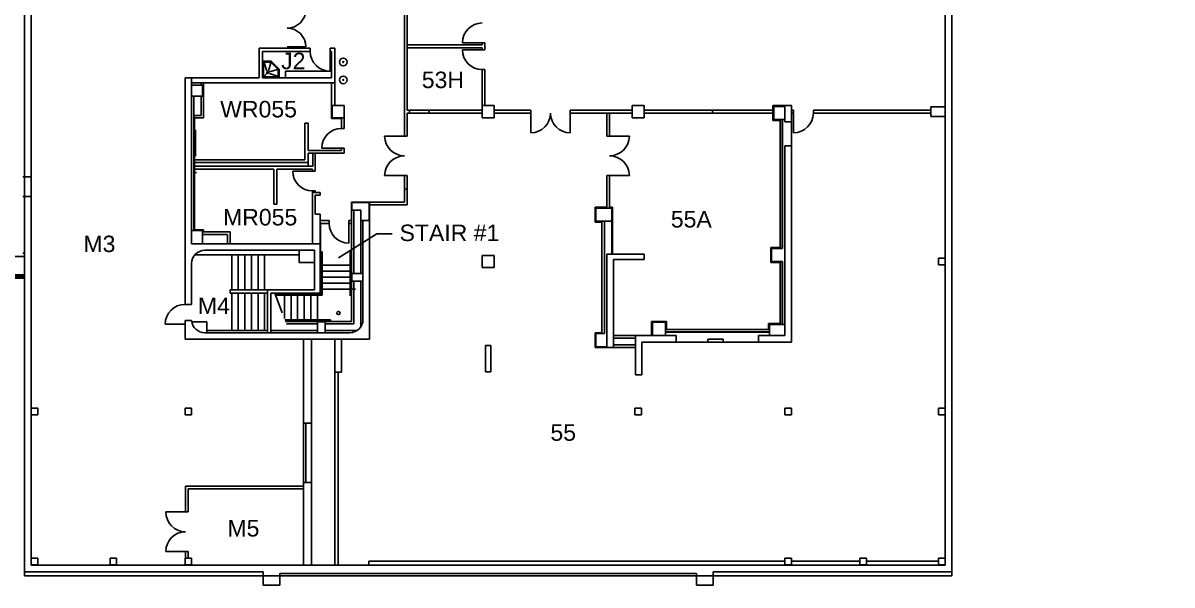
# Model space of a CAD drawing. Header units: inches. Extents: x 9 to 4499, y 3 to 3469.
# Drawn here: x 2407 to 4499, y 244 to 1267 of the extents above; entities that cross this region are included whole.
import ezdxf

# ---------------------------------------------------------------- set-up
doc = ezdxf.new("R2010")
doc.units = ezdxf.units.IN
doc.header["$MEASUREMENT"] = 0
for name, color, linetype in [('A-DOOR', 4, 'Continuous'), ('A-FLOR-HRAL', 4, 'Continuous'), ('A-FLOR-STRS', 4, 'Continuous'), ('A-FLOR-TEXT', 7, 'Continuous'), ('A-FURN', 3, 'Continuous'), ('A-GLAZ', 3, 'Continuous'), ('A-WALL', 5, 'Continuous'), ('P-SANR-EQPM', 5, 'Continuous'), ('Polygons', 1, 'Continuous'), ('S-COLS', 6, 'Continuous')]:
    doc.layers.add(name, color=color, linetype=linetype)
doc.styles.add('ROMANS', font='arial.ttf', dxfattribs={"width": 0.9})

msp = doc.modelspace()

# ---------------------------------------------------------------- linework, layer by layer
msp.add_circle((2981.1, 739.1), 3)
at = {"layer": 'A-DOOR'}
for p, q in [((2887.8, 1223.8), (2921.8, 1223.8)), ((2965.8, 1215.5), (2965.8, 1179.5)), ((3242.8, 1231.3), (3206.8, 1231.3)), ((3242.8, 1218.3), (3206.8, 1218.3)), ((3331.3, 1103.3), (3331.3, 1067.3)), ((3403.3, 1103.3), (3403.3, 1067.3)), ((3101.3, 1061.3), (3065.3, 1061.3)), ((3474.8, 1061.3), (3510.8, 1061.3)), ((2986.8, 1039.3), (2950.8, 1039.3)), ((2933.9, 997.3), (2897.9, 997.3)), ((2933.9, 997.3), (2897.9, 997.3)), ((3101.3, 989.3), (3065.3, 989.3)), ((3474.8, 989.3), (3510.8, 989.3)), ((3000.3, 902.3), (3000.3, 866.3)), ((3000.3, 902.3), (3000.3, 866.3)), ((2701.8, 718.8), (2665.8, 718.8))]:
    msp.add_line(p, q, dxfattribs=at)
at = {"layer": 'A-DOOR', "linetype": 'Continuous'}
for p, q in [((2702.8, 376.8), (2666.8, 376.8)), ((2702.8, 304.8), (2666.8, 304.8))]:
    msp.add_line(p, q, dxfattribs=at)
at = {"layer": 'A-DOOR'}
for centre, radius, start, end in [((2887.8, 1291.8), 34, 270, 0), ((2887.8, 1223.8), 34, 0, 90), ((3242.8, 1231.3), 36, 90, 180), ((2965.8, 1215.5), 36, 180, 270), ((3242.8, 1218.3), 36, 180, 270), ((3331.3, 1103.3), 36, 270, 0), ((3403.3, 1103.3), 36, 180, 270), ((2986.8, 1039.3), 36, 90, 180), ((3101.3, 1061.3), 36, 180, 270), ((3474.8, 1061.3), 36, 270, 360), ((3101.3, 989.3), 36, 90, 180), ((3474.8, 989.3), 36, 360, 90), ((2933.9, 997.3), 36, 180, 270), ((2933.9, 997.3), 36, 180, 270), ((3000.3, 902.3), 36, 180, 270), ((3000.3, 902.3), 36, 180, 270), ((2701.8, 718.8), 36, 90, 180)]:
    msp.add_arc(centre, radius, start, end, dxfattribs=at)
at = {"layer": 'A-DOOR', "linetype": 'Continuous'}
for centre, start, end in [((2702.8, 376.8), 180, 270), ((2702.8, 304.8), 90, 180)]:
    msp.add_arc(centre, 36, start, end, dxfattribs=at)
at = {"layer": 'A-FLOR-HRAL'}
for p, q in [((2947.8, 850.3), (2950.8, 850.3)), ((2949.9, 773.1), (2949.9, 850.3)), ((2949.9, 850.3), (2951.4, 850.3)), ((2951.4, 771.6), (2951.4, 850.3)), ((3002.2, 850.3), (3003.7, 850.3)), ((3002.2, 770.3), (3002.2, 850.3)), ((3003.7, 770.3), (3003.7, 850.3)), ((2949.9, 773.1), (2866.1, 773.1)), ((2951.4, 771.6), (2866.7, 771.6)), ((2883.6, 726.9), (2966.8, 726.9)), ((2884.1, 725.4), (2966.8, 725.4)), ((2966.8, 725.4), (2966.8, 726.9))]:
    msp.add_line(p, q, dxfattribs=at)
at = {"layer": 'A-FLOR-STRS', "linetype": 'Continuous'}
for p, q in [((2786.8, 781.3), (2786.8, 845.3)), ((2798.8, 781.3), (2798.8, 845.3)), ((2810.8, 781.3), (2810.8, 845.3)), ((2822.8, 781.3), (2822.8, 845.3)), ((2834.8, 781.3), (2834.8, 845.3)), ((2846.8, 781.3), (2846.8, 845.3)), ((2786.8, 707.3), (2786.8, 775.3)), ((2798.8, 707.3), (2798.8, 775.3)), ((2810.8, 707.3), (2810.8, 775.3)), ((2822.8, 707.3), (2822.8, 775.3)), ((2834.8, 707.3), (2834.8, 775.3)), ((2846.8, 707.3), (2846.8, 775.3))]:
    msp.add_line(p, q, dxfattribs=at)
at = {"layer": 'A-FLOR-STRS'}
for p, q in [((2948.4, 826.3), (3005.2, 826.3)), ((2948.4, 815.3), (3002.2, 815.3)), ((2948.4, 804.3), (3002.2, 804.3)), ((2878.8, 739.7), (2865.5, 775.3)), ((2882.8, 728.9), (2882.8, 775.3)), ((2894.8, 723.9), (2894.8, 775.3)), ((2906.8, 723.9), (2906.8, 775.3)), ((2918.8, 723.9), (2918.8, 774.6)), ((2930.8, 723.9), (2930.8, 774.6)), ((2942.8, 723.9), (2942.8, 774.6)), ((2948.4, 793.3), (3002.2, 793.3)), ((2948.4, 782.3), (3012.3, 782.3))]:
    msp.add_line(p, q, dxfattribs=at)
at = {"layer": 'A-FLOR-TEXT'}
for p, q in [((3051.3, 883.2), (2981.2, 839.8)), ((3079.2, 883.2), (3051.3, 883.2))]:
    msp.add_line(p, q, dxfattribs=at)
at = {"layer": 'A-FURN'}
for p, q in [((2884.8, 1179.3), (2884.8, 1167.3)), ((2968.8, 1179.3), (2884.8, 1179.3))]:
    msp.add_line(p, q, dxfattribs=at)
for centre, radius in [((2989.9, 1196.2), 7), ((2989.9, 1196.2), 1), ((2989.9, 1163.6), 7), ((2989.9, 1163.6), 1)]:
    msp.add_circle(centre, radius, dxfattribs=at)
at = {"layer": 'A-GLAZ'}
for p, q in [((2355.3, 808.8), (2407.3, 808.8)), ((2355.3, 806.8), (2407.3, 806.8)), ((2355.3, 804.8), (2407.3, 804.8)), ((2355.3, 802.8), (2407.3, 802.8))]:
    msp.add_line(p, q, dxfattribs=at)
at = {"layer": 'A-WALL'}
for p, q in [((2409.8, 847.8), (2409.8, 2237.8)), ((2409.8, 267.8), (2409.8, 2237.8)), ((2409.8, 267.8), (2409.8, 2237.8)), ((2421.8, 565.8), (2421.8, 2237.8)), ((2421.8, 565.8), (2421.8, 2237.8)), ((2421.8, 279.8), (2421.8, 2237.8)), ((4085.8, 279.8), (4085.8, 2206.8)), ((4085.8, 279.8), (4085.8, 2206.8)), ((4097.8, 267.8), (4097.8, 2206.8)), ((4097.8, 267.8), (4097.8, 2206.8)), ((3101.3, 1108.3), (3101.3, 1336.3)), ((3106.3, 1108.3), (3106.3, 1336.3)), ((2837.1, 1221.5), (2837.1, 1167.3)), ((2837.1, 1221.5), (2929.8, 1221.5)), ((2842.8, 1215.5), (2929.8, 1215.5)), ((2842.8, 1167.3), (2842.8, 1215.5)), ((2929.8, 1215.5), (2929.8, 1221.5)), ((2965.8, 1221.5), (2974.8, 1221.5)), ((2965.8, 1215.5), (2965.8, 1221.5)), ((2965.8, 1215.5), (2968.8, 1215.5)), ((2968.8, 1215.5), (2968.8, 1167.3)), ((2974.8, 1158.3), (2974.8, 1221.5)), ((3106.3, 1227.3), (3242.8, 1227.3)), ((3106.3, 1222.3), (3242.8, 1222.3)), ((3242.8, 1227.3), (3242.8, 1231.3)), ((3242.8, 1231.3), (3247.8, 1231.3)), ((3242.8, 1218.3), (3242.8, 1222.3)), ((3242.8, 1218.3), (3247.8, 1218.3)), ((3247.8, 1218.3), (3247.8, 1231.3)), ((3242.8, 1116.8), (3242.8, 1182.3)), ((3242.8, 1182.3), (3247.8, 1182.3)), ((3247.8, 1182.3), (3247.8, 1116.8)), ((2701.8, 1167.3), (2713.8, 1167.3)), ((2701.8, 1167.3), (2701.8, 754.8)), ((2713.8, 1167.3), (2837.1, 1167.3)), ((2713.8, 1167.3), (2713.8, 865.3)), ((2713.8, 1158.3), (2974.8, 1158.3)), ((2713.8, 1153.8), (2733.8, 1153.8)), ((2731.3, 1158.3), (2731.3, 1153.8)), ((2733.8, 1153.8), (2733.8, 1133.8)), ((2735.3, 1158.3), (2735.3, 1094.8)), ((2968.8, 1167.3), (2842.8, 1167.3)), ((2968.8, 1158.3), (2968.8, 1119.7)), ((2968.8, 1158.3), (2968.8, 1093.3)), ((2974.8, 1116.8), (2974.8, 1158.3)), ((2974.8, 1116.8), (2974.8, 1158.3)), ((2713.8, 1133.8), (2733.8, 1133.8)), ((2717.8, 1133.8), (2717.8, 889.3)), ((2731.3, 1133.8), (2731.3, 1098.8)), ((2717.8, 1128.8), (2717.8, 893.3)), ((2968.8, 1119.7), (2968.8, 1093.3)), ((3772.3, 1116.8), (3772.3, 1089.8)), ((3772.3, 1116.8), (3793.8, 1116.8)), ((3773.8, 1115.3), (3793.8, 1115.3)), ((3773.8, 1115.3), (3773.8, 1091.3)), ((3793.8, 1116.8), (3793.8, 1087.3)), ((3805.8, 1116.8), (3793.8, 1116.8)), ((3805.8, 1087.3), (3805.8, 1116.8)), ((2731.3, 1098.8), (2717.8, 1098.8)), ((2719.3, 1096.3), (2719.3, 895.3)), ((2719.3, 1096.3), (2719.3, 1018)), ((2735.3, 1094.8), (2719.3, 1094.8)), ((2968.8, 1093.3), (2986.8, 1093.3)), ((2986.8, 1075.3), (2986.8, 1093.3)), ((2986.8, 1075.3), (2986.8, 1093.3)), ((2991.8, 1075.3), (2991.8, 1094.8)), ((2991.8, 1075.3), (2991.8, 1094.8)), ((3101.3, 1108.3), (3101.3, 1061.3)), ((3110.3, 1108.3), (3106.3, 1108.3)), ((3110.3, 1103.3), (3106.3, 1103.3)), ((3106.3, 1061.3), (3106.3, 1103.3)), ((3110.3, 1103.3), (3110.3, 1108.3)), ((3110.3, 1108.3), (3146.3, 1108.3)), ((3110.3, 1103.3), (3146.3, 1103.3)), ((3242.8, 1108.3), (3146.3, 1108.3)), ((3146.3, 1103.3), (3146.3, 1108.3)), ((3242.8, 1103.3), (3146.3, 1103.3)), ((3331.3, 1108.3), (3264.8, 1108.3)), ((3331.3, 1103.3), (3264.8, 1103.3)), ((3331.3, 1103.3), (3331.3, 1108.3)), ((3403.3, 1108.3), (3515.8, 1108.3)), ((3403.3, 1103.3), (3403.3, 1108.3)), ((3403.3, 1103.3), (3515.8, 1103.3)), ((3469.8, 1061.3), (3469.8, 1103.3)), ((3474.8, 1061.3), (3474.8, 1103.3)), ((3537.8, 1108.3), (3662.3, 1108.3)), ((3537.8, 1103.3), (3662.3, 1103.3)), ((3662.3, 1108.3), (3773.8, 1108.3)), ((3662.3, 1103.3), (3662.3, 1108.3)), ((3662.3, 1103.3), (3773.8, 1103.3)), ((3772.3, 1089.8), (3785.1, 1089.8)), ((3773.8, 1091.3), (3793.8, 1091.3)), ((3785.1, 858.3), (3785.1, 1089.8)), ((3789.3, 856.8), (3789.3, 1091.3)), ((3789.8, 1043.3), (3789.8, 1091.3)), ((3809.8, 1108.3), (3805.8, 1108.3)), ((3809.8, 1103.3), (3805.8, 1103.3)), ((3809.8, 1103.3), (3809.8, 1108.3)), ((3809.8, 1103.3), (3809.8, 1067.3)), ((3845.8, 1108.3), (4059.8, 1108.3)), ((3845.8, 1103.3), (3845.8, 1108.3)), ((3845.8, 1103.3), (4059.8, 1103.3)), ((2720.8, 1024.9), (2720.8, 1072.9)), ((2919.8, 1085), (2925.8, 1085)), ((2919.8, 1018), (2919.8, 1085)), ((2919.8, 1018), (2919.8, 1083.5)), ((2919.8, 1018), (2919.8, 1083.5)), ((2925.8, 1034.8), (2925.8, 1085)), ((2925.8, 1034.8), (2925.8, 1083.5)), ((2986.8, 1075.3), (2991.8, 1075.3)), ((2986.8, 1075.3), (2991.8, 1075.3)), ((3793.8, 1087.3), (3805.8, 1087.3)), ((3805.8, 1043.3), (3805.8, 1087.3)), ((3101.3, 1061.3), (3106.3, 1061.3)), ((3474.8, 1061.3), (3469.8, 1061.3)), ((2925.8, 1035), (2925.8, 1045.8)), ((2986.8, 1035), (2925.8, 1035)), ((2986.8, 1035), (2925.8, 1035)), ((2991.8, 1030), (2925.8, 1030)), ((2925.8, 1006.3), (2925.8, 1030)), ((2925.8, 1006.3), (2925.8, 1030)), ((2934.5, 1030), (2925.8, 1030)), ((2934.5, 1006.3), (2934.5, 1030)), ((2934.5, 1006.3), (2934.5, 1030)), ((2991.8, 1030), (2938.8, 1030)), ((2938.8, 997.3), (2938.8, 1030)), ((2991.8, 1030), (2938.8, 1030)), ((2938.8, 997.3), (2938.8, 1030)), ((2991.8, 1039.3), (2986.8, 1039.3)), ((2986.8, 1035), (2986.8, 1039.3)), ((2991.8, 1039.3), (2986.8, 1039.3)), ((2986.8, 1035), (2986.8, 1039.3)), ((2991.8, 1030), (2991.8, 1039.3)), ((2991.8, 1030), (2991.8, 1039.3)), ((3789.8, 856.8), (3789.8, 1043.3)), ((3793.8, 1043.3), (3805.8, 1043.3)), ((3793.8, 698.3), (3793.8, 1043.3)), ((3805.8, 1043.3), (3805.8, 686.3)), ((2717.8, 1018), (2919.8, 1018)), ((2717.8, 1013), (2925.8, 1013)), ((2717.8, 1006.3), (2934.5, 1006.3)), ((2406.8, 987.3), (2421.8, 987.3)), ((2717.8, 1001.3), (2863.8, 1001.3)), ((2719.3, 1001.3), (2719.3, 890.8)), ((2721.1, 994.8), (2722.6, 994.8)), ((2863.8, 937.3), (2863.8, 1001.3)), ((2868.8, 937.3), (2868.8, 1001.3)), ((2868.8, 1001.3), (2920.8, 1001.3)), ((2868.8, 1001.3), (2933.9, 1001.3)), ((2933.9, 997.3), (2933.9, 1001.3)), ((2933.9, 997.3), (2933.9, 1001.3)), ((2933.9, 997.3), (2938.8, 997.3)), ((2933.9, 997.3), (2938.8, 997.3)), ((3101.3, 989.3), (3101.3, 964.3)), ((3101.3, 989.3), (3106.3, 989.3)), ((3106.3, 964.9), (3106.3, 989.3)), ((3469.8, 930.3), (3469.8, 989.3)), ((3474.8, 989.3), (3469.8, 989.3)), ((3474.8, 930.3), (3474.8, 989.3)), ((3101.3, 964.9), (3101.3, 940.9)), ((3101.3, 964.9), (3106.3, 964.9)), ((3106.3, 964.9), (3106.3, 935.9)), ((2406.8, 951.3), (2421.8, 951.3)), ((2933.9, 961.3), (2938.8, 961.3)), ((2933.9, 865.3), (2933.9, 961.3)), ((2933.9, 961.3), (2938.8, 961.3)), ((2933.9, 865.3), (2933.9, 961.3)), ((2938.8, 958.5), (2933.9, 958.5)), ((2938.8, 958.5), (2933.9, 958.5)), ((2938.8, 958.5), (2938.8, 961.3)), ((2938.8, 958.5), (2938.8, 961.3)), ((2938.8, 958.5), (2947.8, 958.5)), ((2938.8, 958.5), (2947.8, 958.5)), ((2938.8, 918.9), (2938.8, 953.6)), ((2938.8, 953.6), (2947.8, 953.6)), ((2938.8, 918.9), (2938.8, 953.6)), ((2938.8, 953.6), (2947.8, 953.6)), ((2947.8, 953.6), (2947.8, 958.5)), ((2947.8, 953.6), (2947.8, 958.5)), ((2868.8, 937.3), (2863.8, 937.3)), ((3005.2, 723.9), (3005.2, 940.9)), ((3037.8, 940.9), (3005.2, 940.9)), ((3037.8, 940.9), (3005.2, 940.9)), ((3005.8, 926.3), (3005.8, 940.3)), ((3037.2, 940.3), (3005.8, 940.3)), ((3005.8, 926.3), (3005.8, 940.3)), ((3037.2, 940.3), (3005.8, 940.3)), ((3021.8, 926.3), (3005.8, 926.3)), ((3021.8, 926.3), (3005.8, 926.3)), ((3009.4, 811.3), (3009.4, 926.3)), ((3012.3, 940.9), (3101.3, 940.9)), ((3021.8, 811.3), (3021.8, 926.3)), ((3021.8, 811.3), (3021.8, 926.3)), ((3021.8, 820.8), (3021.8, 923.3)), ((3037.2, 907.3), (3037.2, 940.3)), ((3037.8, 691.3), (3037.8, 940.9)), ((3037.8, 904.8), (3037.8, 940.9)), ((3037.8, 904.8), (3037.8, 940.9)), ((3037.8, 935.9), (3106.3, 935.9)), ((3448.3, 904.8), (3448.3, 931.8)), ((3469.8, 931.8), (3448.3, 931.8)), ((3478.8, 930.3), (3449.8, 930.3)), ((3449.8, 906.3), (3449.8, 930.3)), ((3480.3, 931.8), (3474.8, 931.8)), ((3478.8, 846.3), (3478.8, 930.3)), ((3480.3, 846.3), (3480.3, 931.8)), ((2938.8, 918.9), (2947.8, 918.9)), ((2947.6, 907.3), (2964.3, 907.3)), ((2947.6, 907.3), (2964.3, 907.3)), ((2947.8, 865.3), (2947.8, 918.9)), ((2947.8, 865.3), (2947.8, 918.9)), ((2947.8, 902.3), (2964.3, 902.3)), ((2947.8, 902.3), (2964.3, 902.3)), ((2948.4, 774.6), (2948.4, 902.3)), ((2948.4, 774.6), (2948.4, 902.3)), ((2964.3, 907.3), (2964.3, 902.3)), ((2964.3, 907.3), (2964.3, 902.3)), ((3000.3, 907.3), (3005.2, 907.3)), ((3000.3, 907.3), (3000.3, 902.3)), ((3000.3, 907.3), (3005.2, 907.3)), ((3000.3, 907.3), (3000.3, 902.3)), ((3000.3, 902.3), (3005.2, 902.3)), ((3000.3, 902.3), (3005.2, 902.3)), ((3037.8, 907.3), (3021.8, 907.3)), ((3037.8, 907.3), (3021.8, 907.3)), ((3025.8, 727.3), (3025.8, 907.3)), ((3025.8, 727.3), (3025.8, 904.8)), ((3037.8, 691.3), (3037.8, 904.8)), ((3460.8, 904.8), (3448.3, 904.8)), ((3478.8, 906.3), (3449.8, 906.3)), ((3460.8, 904.8), (3460.8, 703.3)), ((3465.3, 906.3), (3465.3, 701.8)), ((3465.8, 906.3), (3465.8, 701.8)), ((2713.8, 865.3), (2713.8, 893.3)), ((2733.8, 889.3), (2713.8, 889.3)), ((2719.3, 890.8), (2735.3, 890.8)), ((2733.8, 889.3), (2733.8, 865.3)), ((2733.8, 881.8), (2779.3, 881.8)), ((2735.3, 890.8), (2735.3, 886.8)), ((2735.3, 886.8), (2784.3, 886.8)), ((2779.3, 881.8), (2779.3, 865.3)), ((2784.3, 886.8), (2784.3, 865.3)), ((2947.8, 865.3), (2713.8, 865.3)), ((2741.8, 865.3), (2713.8, 865.3)), ((2947.8, 775.3), (2947.8, 865.3)), ((2947.8, 775.3), (2947.8, 865.3)), ((3768.3, 858.3), (3785.1, 858.3)), ((3768.3, 831.3), (3768.3, 858.3)), ((2409.8, 841.8), (2352.8, 841.8)), ((2406.8, 847.8), (2409.8, 847.8)), ((2409.8, 842.9), (2409.8, 260.8)), ((2409.8, 841.8), (2409.8, 267.8)), ((2893.8, 845.3), (2719.9, 845.3)), ((2937.8, 853.3), (2737.8, 853.3)), ((2909.8, 845.3), (2737.8, 845.3)), ((2909.8, 831.3), (2909.8, 853.3)), ((2937.8, 781.3), (2937.8, 853.3)), ((3469.8, 846.3), (3469.8, 676.3)), ((3537.8, 846.3), (3469.8, 846.3)), ((3537.8, 846.3), (3537.8, 836.3)), ((3769.8, 832.8), (3769.8, 856.8)), ((3769.8, 856.8), (3789.8, 856.8)), ((2713.8, 754.8), (2713.8, 829.3)), ((2937.8, 831.3), (2909.8, 831.3)), ((3481.8, 676.3), (3481.8, 836.3)), ((3537.8, 836.3), (3481.8, 836.3)), ((3785.1, 831.3), (3768.3, 831.3)), ((3789.8, 832.8), (3769.8, 832.8)), ((3785.1, 719.8), (3785.1, 831.3)), ((3789.3, 718.3), (3789.3, 832.8)), ((3789.8, 718.3), (3789.8, 832.8)), ((2407.3, 802.8), (2407.3, 808.8)), ((2407.3, 808.8), (2409.8, 808.8)), ((2409.8, 802.8), (2407.3, 802.8)), ((2409.8, 802.8), (2407.3, 802.8)), ((3025.8, 811.3), (3005.8, 811.3)), ((3005.8, 797.3), (3005.8, 811.3)), ((3025.8, 797.3), (3005.8, 797.3)), ((3009.4, 719.6), (3009.4, 797.3)), ((3021.8, 714), (3021.8, 797.3)), ((3021.8, 714), (3021.8, 796.8)), ((2784, 781.3), (2851.8, 781.3)), ((2784, 775.3), (2784, 781.3)), ((2851.8, 775.3), (2784, 775.3)), ((2851.8, 703.3), (2851.8, 781.3)), ((2937.8, 781.3), (2851.8, 781.3)), ((2857.8, 703.3), (2857.8, 775.3)), ((2947.8, 775.3), (2857.8, 775.3)), ((2948.4, 774.6), (2865.8, 774.6)), ((2701.8, 754.8), (2713.8, 754.8)), ((2701.8, 725.3), (2701.8, 691.3)), ((2701.8, 725.3), (2713.9, 725.3)), ((2713.8, 723.3), (2741.8, 723.3)), ((2741.8, 703.3), (2741.8, 723.3)), ((2884.7, 723.9), (3005.2, 723.9)), ((2886.3, 719.6), (2942.8, 719.6)), ((2942.8, 723.3), (2956.8, 723.3)), ((2942.8, 703.3), (2942.8, 723.3)), ((2956.8, 703.3), (2956.8, 723.3)), ((2956.8, 719.6), (3009.4, 719.6)), ((3551.3, 698.3), (3551.3, 723.8)), ((3578.3, 723.8), (3551.3, 723.8)), ((3552.8, 698.3), (3552.8, 722.3)), ((3576.8, 722.3), (3552.8, 722.3)), ((3576.8, 698.3), (3576.8, 722.3)), ((3578.3, 709), (3578.3, 723.8)), ((3764.3, 709), (3764.3, 719.8)), ((3764.3, 719.8), (3785.1, 719.8)), ((3765.8, 718.3), (3793.8, 718.3)), ((3765.8, 698.3), (3765.8, 718.3)), ((3037.8, 691.3), (2701.8, 691.3)), ((3001.8, 703.3), (2737.8, 703.3)), ((2851.8, 707.3), (2741.8, 707.3)), ((2851.8, 707.3), (2767.4, 707.3)), ((2910.8, 707.3), (2857.8, 707.3)), ((2942.8, 707.3), (2857.8, 707.3)), ((2917.8, 538.3), (2917.8, 691.3)), ((2931.8, 691.3), (2931.8, 538.3)), ((3015.1, 707.3), (2956.8, 707.3)), ((3015.1, 707.3), (2956.8, 707.3)), ((2974.8, 691.3), (2974.8, 279.8)), ((2986.8, 631.3), (2986.8, 691.3)), ((3448.3, 703.3), (3448.3, 676.3)), ((3448.3, 703.3), (3460.8, 703.3)), ((3449.8, 701.8), (3465.8, 701.8)), ((3449.8, 701.8), (3449.8, 677.8)), ((3521.8, 698.3), (3481.8, 698.3)), ((3521.8, 693.3), (3481.8, 693.3)), ((3595.8, 698.3), (3521.8, 698.3)), ((3521.8, 698.3), (3521.8, 626.3)), ((3576.8, 704.8), (3765.8, 704.8)), ((3576.8, 704.3), (3643.8, 704.3)), ((3578.3, 709), (3764.3, 709)), ((3595.8, 686.3), (3595.8, 698.3)), ((3643.8, 704.3), (3765.8, 704.3)), ((3653.8, 691.3), (3681.8, 691.3)), ((3653.8, 686.3), (3653.8, 691.3)), ((3681.8, 686.3), (3681.8, 691.3)), ((3745.8, 686.3), (3745.8, 698.3)), ((3745.8, 698.3), (3793.8, 698.3)), ((3248.8, 679.8), (3258.8, 679.8)), ((3248.8, 631.8), (3248.8, 679.8)), ((3258.8, 679.8), (3258.8, 631.8)), ((3469.8, 676.3), (3448.3, 676.3)), ((3469.8, 677.8), (3449.8, 677.8)), ((3469.8, 676.3), (3481.8, 676.3)), ((3481.8, 681.3), (3521.8, 681.3)), ((3481.8, 676.3), (3521.8, 676.3)), ((3533.8, 626.3), (3533.8, 686.3)), ((3533.8, 686.3), (3595.8, 686.3)), ((3595.8, 686.3), (3643.8, 686.3)), ((3643.8, 686.3), (3745.8, 686.3)), ((3653.8, 686.3), (3681.8, 686.3)), ((3805.8, 686.3), (3745.8, 686.3)), ((2974.8, 631.3), (2986.8, 631.3)), ((2980.8, 631.3), (2980.8, 279.8)), ((3258.8, 631.8), (3248.8, 631.8)), ((3521.8, 626.3), (3533.8, 626.3)), ((2421.8, 279.8), (2421.8, 553.8)), ((2421.8, 279.8), (2421.8, 553.8)), ((2917.8, 538.3), (2917.8, 430.3)), ((2931.8, 538.3), (2917.8, 538.3)), ((2921.8, 538.3), (2921.8, 430.3)), ((2931.8, 538.3), (2931.8, 430.3)), ((2702.8, 423.8), (2917.8, 423.8)), ((2702.8, 376.8), (2702.8, 423.8)), ((2707.8, 418.8), (2917.8, 418.8)), ((2707.8, 376.8), (2707.8, 418.8)), ((2917.8, 430.3), (2917.8, 279.8)), ((2931.8, 430.3), (2917.8, 430.3)), ((2931.8, 430.3), (2917.8, 430.3)), ((2917.8, 430.3), (2917.8, 279.8)), ((2931.8, 430.3), (2931.8, 279.8)), ((2931.8, 430.3), (2931.8, 279.8)), ((2702.8, 376.8), (2707.8, 376.8)), ((2702.8, 292.8), (2702.8, 304.8)), ((2702.8, 304.8), (2707.8, 304.8)), ((2707.8, 292.8), (2707.8, 304.8)), ((2421.8, 292.8), (2433.8, 292.8)), ((2421.8, 292.8), (2433.8, 292.8)), ((2421.8, 280.8), (2421.8, 292.8)), ((2421.8, 292.8), (2433.8, 292.8)), ((2433.8, 280.8), (2421.8, 280.8)), ((2433.8, 280.8), (2421.8, 280.8)), ((2433.8, 280.8), (2421.8, 280.8)), ((2917.8, 279.8), (2421.8, 279.8)), ((4085.8, 279.8), (2421.8, 279.8)), ((4085.8, 279.8), (2421.8, 279.8)), ((2433.8, 292.8), (2433.8, 280.8)), ((2433.8, 292.8), (2433.8, 280.8)), ((2433.8, 292.8), (2433.8, 280.8)), ((2565.3, 280.8), (2565.3, 292.8)), ((2565.3, 292.8), (2577.3, 292.8)), ((2565.3, 292.8), (2577.3, 292.8)), ((2565.3, 280.8), (2565.3, 292.8)), ((2577.3, 280.8), (2565.3, 280.8)), ((2577.3, 280.8), (2565.3, 280.8)), ((2577.3, 292.8), (2577.3, 280.8)), ((2577.3, 292.8), (2577.3, 280.8)), ((2701.8, 292.8), (2713.8, 292.8)), ((2701.8, 280.8), (2701.8, 292.8)), ((2701.8, 280.8), (2701.8, 292.8)), ((2701.8, 292.8), (2713.8, 292.8)), ((2713.8, 280.8), (2701.8, 280.8)), ((2713.8, 280.8), (2701.8, 280.8)), ((2713.8, 292.8), (2713.8, 280.8)), ((2713.8, 292.8), (2713.8, 280.8)), ((3793.8, 287.3), (3036.3, 287.3)), ((3036.3, 287.3), (3036.3, 279.8)), ((3805.8, 292.8), (3793.8, 292.8)), ((3793.8, 292.8), (3793.8, 280.8)), ((3793.8, 292.8), (3793.8, 280.8)), ((3805.8, 292.8), (3793.8, 292.8)), ((3793.8, 280.8), (3805.8, 280.8)), ((3793.8, 280.8), (3805.8, 280.8)), ((3805.8, 280.8), (3805.8, 292.8)), ((3805.8, 280.8), (3805.8, 292.8)), ((3930.3, 287.3), (3805.8, 287.3)), ((3930.3, 292.8), (3930.3, 280.8)), ((3942.3, 292.8), (3930.3, 292.8)), ((3942.3, 292.8), (3930.3, 292.8)), ((3930.3, 292.8), (3930.3, 280.8)), ((3930.3, 280.8), (3942.3, 280.8)), ((3930.3, 280.8), (3942.3, 280.8)), ((3942.3, 280.8), (3942.3, 292.8)), ((3942.3, 280.8), (3942.3, 292.8)), ((4073.8, 287.3), (3942.3, 287.3)), ((4085.8, 292.8), (4073.8, 292.8)), ((4073.8, 292.8), (4073.8, 280.8)), ((4073.8, 292.8), (4073.8, 280.8)), ((4085.8, 292.8), (4073.8, 292.8)), ((4073.8, 280.8), (4085.8, 280.8)), ((4073.8, 280.8), (4085.8, 280.8)), ((4085.8, 280.8), (4085.8, 292.8)), ((4085.8, 280.8), (4085.8, 292.8)), ((2844.3, 267.8), (2409.8, 267.8)), ((2844.3, 267.8), (2409.8, 267.8)), ((2844.3, 267.8), (2409.8, 267.8)), ((2844.3, 260.8), (2409.8, 260.8)), ((2844.3, 267.8), (2844.3, 243.8)), ((2844.3, 267.8), (2844.3, 243.8)), ((2874.3, 243.8), (2874.3, 264.8)), ((3633.3, 264.8), (2874.3, 264.8)), ((3633.3, 264.8), (2874.3, 264.8)), ((2874.3, 243.8), (2874.3, 264.8)), ((3633.3, 243.8), (3633.3, 264.8)), ((3633.3, 243.8), (3633.3, 264.8)), ((3663.3, 267.8), (3663.3, 243.8)), ((4097.8, 267.8), (3663.3, 267.8)), ((4097.8, 267.8), (3663.3, 267.8)), ((3663.3, 267.8), (3663.3, 243.8)), ((2844.3, 243.8), (2874.3, 243.8)), ((2844.3, 243.8), (2874.3, 243.8)), ((3663.3, 243.8), (3633.3, 243.8)), ((3663.3, 243.8), (3633.3, 243.8))]:
    msp.add_line(p, q, dxfattribs=at)
for centre, radius, start, end in [((3809.8, 1103.3), 36, 270, 0), ((2737.8, 829.3), 24, 90, 180), ((2737.8, 727.3), 24, 184.7802, 270), ((3001.8, 727.3), 24, 270, 0)]:
    msp.add_arc(centre, radius, start, end, dxfattribs=at)
at = {"layer": 'DEFPOINTS', "color": 7, "linetype": 'ByBlock'}
msp.add_point((2886, 775.3), dxfattribs=at)
at = {"layer": 'P-SANR-EQPM'}
for p, q in [((2858.8, 1197.7), (2842.8, 1197.7)), ((2842.8, 1197.7), (2842.8, 1167.3)), ((2843.6, 1196.9), (2858, 1196.9)), ((2843.6, 1168.1), (2843.6, 1196.9)), ((2844.4, 1196.1), (2844.4, 1168.9)), ((2858, 1196.1), (2844.4, 1196.1)), ((2846, 1194.5), (2850.8, 1180.1)), ((2858, 1194.5), (2854, 1180.1)), ((2858, 1196.9), (2858, 1196.1)), ((2871.6, 1182.5), (2858, 1196.1)), ((2873.2, 1183.3), (2858.8, 1197.7)), ((2846, 1170.5), (2850, 1174.5)), ((2870, 1182.5), (2855.6, 1178.5)), ((2870, 1170.5), (2855.6, 1175.3)), ((2871.6, 1182.5), (2872.4, 1182.5)), ((2871.6, 1168.9), (2871.6, 1182.5)), ((2872.4, 1182.5), (2872.4, 1168.1)), ((2873.2, 1167.3), (2873.2, 1183.3)), ((2842.8, 1167.3), (2873.2, 1167.3)), ((2872.4, 1168.1), (2843.6, 1168.1)), ((2844.4, 1168.9), (2871.6, 1168.9))]:
    msp.add_line(p, q, dxfattribs=at)
msp.add_circle((2852.4, 1176.9), 1.6, dxfattribs=at)
at = {"layer": 'Polygons'}
msp.add_lwpolyline([(2089.3, 802.8), (2409.8, 802.8), (2409.8, 260.8), (4097.8, 260.8), (4097.8, 1919), (4498.8, 1919), (4498.8, 2236.8), (4462.8, 2236.8), (4462.8, 2224.8), (4486.7, 2224.8), (4486.7, 2177), (4382.7, 2177), (4382.7, 2206.8), (4059.8, 2206.8), (4059.8, 2200.8), (3967.8, 2200.8), (3967.8, 2467.5)], dxfattribs=at)
at = {"layer": 'S-COLS'}
for p, q in [((2969.8, 1116.8), (2969.8, 1094.8)), ((2991.8, 1116.8), (2969.8, 1116.8)), ((2969.8, 1116.8), (2969.8, 1094.8)), ((2991.8, 1116.8), (2969.8, 1116.8)), ((2969.8, 1116.8), (2969.8, 1094.8)), ((2991.8, 1116.8), (2969.8, 1116.8)), ((2991.8, 1094.8), (2991.8, 1116.8)), ((2991.8, 1094.8), (2991.8, 1116.8)), ((2991.8, 1094.8), (2991.8, 1116.8)), ((3242.8, 1116.8), (3242.8, 1094.8)), ((3264.8, 1116.8), (3242.8, 1116.8)), ((3242.8, 1116.8), (3242.8, 1094.8)), ((3264.8, 1116.8), (3242.8, 1116.8)), ((3264.8, 1094.8), (3264.8, 1116.8)), ((3264.8, 1094.8), (3264.8, 1116.8)), ((3515.8, 1116.8), (3515.8, 1094.8)), ((3537.8, 1116.8), (3515.8, 1116.8)), ((3515.8, 1116.8), (3515.8, 1094.8)), ((3537.8, 1116.8), (3515.8, 1116.8)), ((3537.8, 1094.8), (3537.8, 1116.8)), ((3537.8, 1094.8), (3537.8, 1116.8)), ((4059.8, 1114.8), (4059.8, 1096.8)), ((4085.8, 1114.8), (4059.8, 1114.8)), ((4059.8, 1114.8), (4059.8, 1096.8)), ((4085.8, 1114.8), (4059.8, 1114.8)), ((4085.8, 1096.8), (4085.8, 1114.8)), ((4085.8, 1096.8), (4085.8, 1114.8)), ((2969.8, 1094.8), (2991.8, 1094.8)), ((2969.8, 1094.8), (2991.8, 1094.8)), ((2969.8, 1094.8), (2991.8, 1094.8)), ((3242.8, 1094.8), (3264.8, 1094.8)), ((3242.8, 1094.8), (3264.8, 1094.8)), ((3515.8, 1094.8), (3537.8, 1094.8)), ((3515.8, 1094.8), (3537.8, 1094.8)), ((4059.8, 1096.8), (4085.8, 1096.8)), ((4059.8, 1096.8), (4085.8, 1096.8)), ((3242.8, 843.8), (3242.8, 821.8)), ((3264.8, 843.8), (3242.8, 843.8)), ((3242.8, 843.8), (3242.8, 821.8)), ((3264.8, 843.8), (3242.8, 843.8)), ((3264.8, 821.8), (3264.8, 843.8)), ((3264.8, 821.8), (3264.8, 843.8)), ((4085.8, 838.8), (4073.8, 838.8)), ((4073.8, 838.8), (4073.8, 826.8)), ((4073.8, 838.8), (4073.8, 826.8)), ((4085.8, 838.8), (4073.8, 838.8)), ((3242.8, 821.8), (3264.8, 821.8)), ((3242.8, 821.8), (3264.8, 821.8)), ((4073.8, 826.8), (4085.8, 826.8)), ((4073.8, 826.8), (4085.8, 826.8)), ((2421.8, 565.8), (2433.8, 565.8)), ((2421.8, 565.8), (2433.8, 565.8)), ((2421.8, 565.8), (2433.8, 565.8)), ((2433.8, 565.8), (2433.8, 553.8)), ((2433.8, 565.8), (2433.8, 553.8)), ((2433.8, 565.8), (2433.8, 553.8)), ((2701.8, 553.8), (2701.8, 565.8)), ((2701.8, 565.8), (2713.8, 565.8)), ((2701.8, 565.8), (2713.8, 565.8)), ((2701.8, 553.8), (2701.8, 565.8)), ((2713.8, 565.8), (2713.8, 553.8)), ((2713.8, 565.8), (2713.8, 553.8)), ((3532.8, 565.8), (3520.8, 565.8)), ((3520.8, 565.8), (3520.8, 553.8)), ((3532.8, 553.8), (3532.8, 565.8)), ((3793.8, 565.8), (3793.8, 553.8)), ((3805.8, 565.8), (3793.8, 565.8)), ((3805.8, 565.8), (3793.8, 565.8)), ((3793.8, 565.8), (3793.8, 553.8)), ((3805.8, 553.8), (3805.8, 565.8)), ((3805.8, 553.8), (3805.8, 565.8)), ((4073.8, 565.8), (4073.8, 553.8)), ((4085.8, 565.8), (4073.8, 565.8)), ((4085.8, 565.8), (4073.8, 565.8)), ((4073.8, 565.8), (4073.8, 553.8)), ((2433.8, 553.8), (2421.8, 553.8)), ((2433.8, 553.8), (2421.8, 553.8)), ((2433.8, 553.8), (2421.8, 553.8)), ((2713.8, 553.8), (2701.8, 553.8)), ((2713.8, 553.8), (2701.8, 553.8)), ((3520.8, 553.8), (3532.8, 553.8)), ((3793.8, 553.8), (3805.8, 553.8)), ((3793.8, 553.8), (3805.8, 553.8)), ((4073.8, 553.8), (4085.8, 553.8)), ((4073.8, 553.8), (4085.8, 553.8))]:
    msp.add_line(p, q, dxfattribs=at)

# ---------------------------------------------------------------- texts
at = {"layer": 'A-FLOR-TEXT', "style": 'ROMANS'}
for s, p in [('J2', (2876.8, 1183.1)), ('53H', (3132.9, 1148.7)), ('WR055', (2765.9, 1095.3)), ('MR055', (2771.1, 898.6)), ('55A', (3586.3, 894.8)), ('STAIR #1', (3092.4, 870.1)), (' M3', (2505.2, 850)), ('M4', (2725.3, 737.2)), ('55', (3367.1, 506.4)), ('M5', (2779.1, 332.1))]:
    msp.add_text(s, height=30, dxfattribs=at).set_placement(p)

doc.saveas('drawing.dxf')
